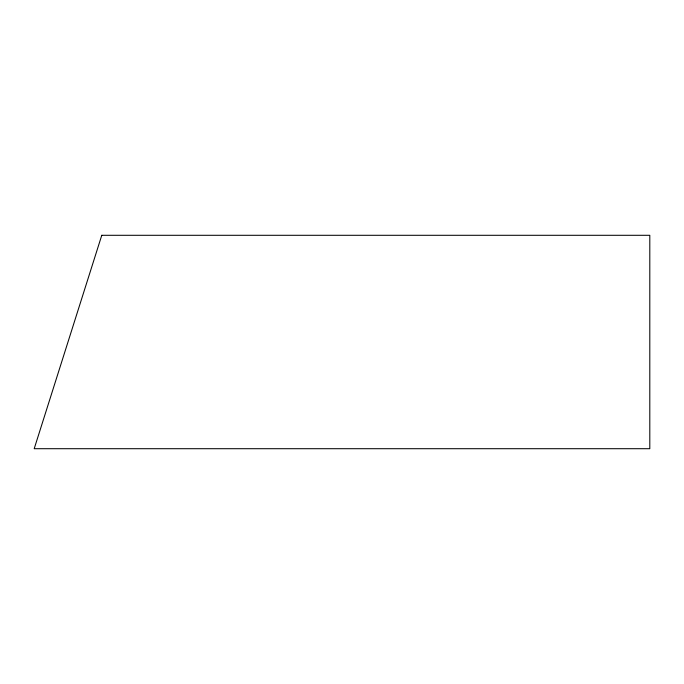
<?xml version="1.0" encoding="UTF-8"?>
<svg xmlns="http://www.w3.org/2000/svg" width="684" height="684" viewBox="0 0 684 684"><rect width="100%" height="100%" fill="white"/><g stroke="black" fill="none" stroke-linecap="round" stroke-linejoin="round"><path stroke-width="1.03" d="M101.771 235.296L34.2 448.704L649.8 448.704L649.8 235.296L101.771 235.296"/></g></svg>
